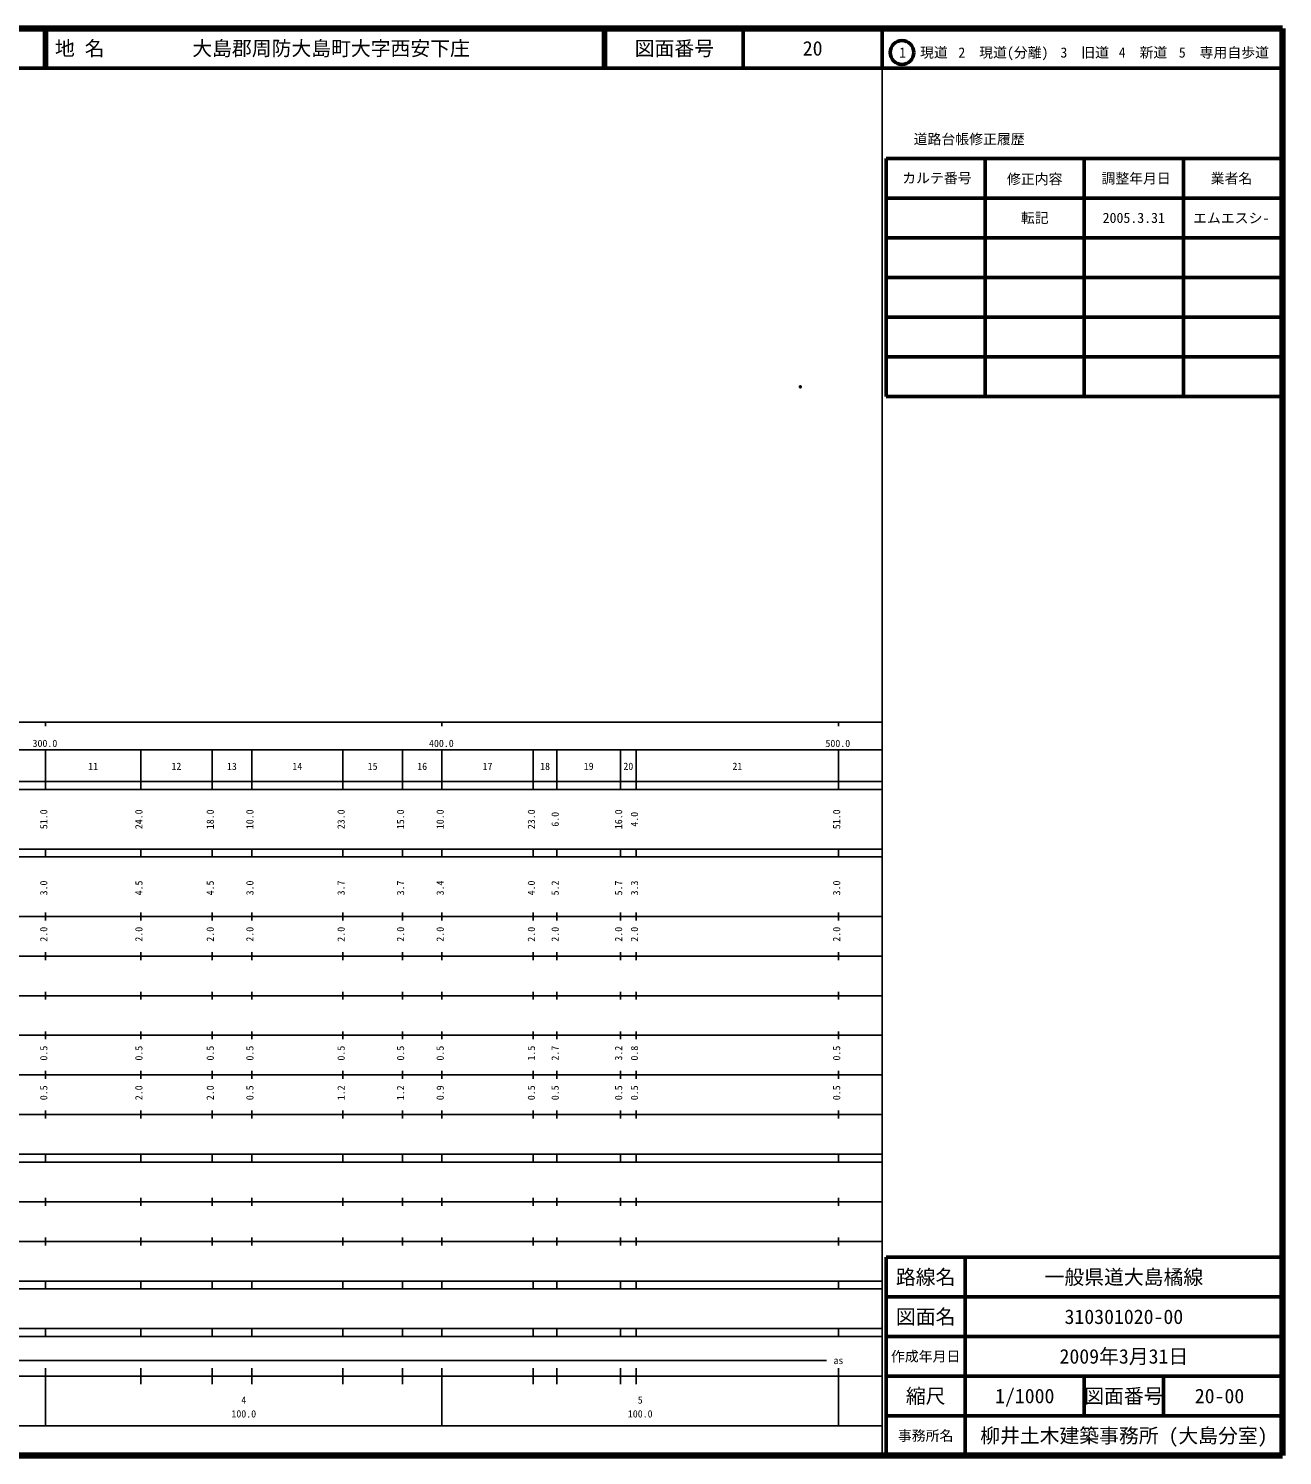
# Model space of a CAD drawing. Units: millimetres on the paper. Extents: x 40 to 680, y 20 to 380.
# Drawn here: x 363.7 to 680, y 20 to 380 of the extents above; entities that cross this region are included whole.
import ezdxf
from ezdxf.enums import TextEntityAlignment as Align

# ---------------------------------------------------------------- set-up
doc = ezdxf.new("R2010")
doc.units = ezdxf.units.MM
doc.header["$PDMODE"] = 32
doc.header["$PDSIZE"] = 0.5
doc.layers.add('M-OTRS', color=6, linetype='Continuous')
doc.layers.add('M-TTL-TXT', color=7, linetype='Continuous')
for name, color, linetype, lineweight in [('M-TTL', 2, 'Continuous', 140), ('M-TTL-BAND', 7, 'Continuous', 25), ('M-TTL-FRAM', 2, 'Continuous', 50), ('M-TTL-LINE', 7, 'Continuous', 50)]:
    doc.layers.add(name, color=color, linetype=linetype, lineweight=lineweight)
doc.styles.add('ＭＳ ゴシック', font='')
doc.styles.get('ＭＳ ゴシック').set_extended_font_data('MS Gothic')

msp = doc.modelspace()

# ---------------------------------------------------------------- linework, layer by layer
at = {"layer": 'M-OTRS'}
msp.add_point((558.389, 289.629), dxfattribs=at)
at = {"layer": 'M-TTL'}
for p, q in [((680, 380), (40, 380)), ((680, 20), (680, 380)), ((40, 20), (680, 20))]:
    msp.add_line(p, q, dxfattribs=at)
at = {"layer": 'M-TTL-BAND'}
for p, q in [((579, 20), (579, 370)), ((40, 205), (579, 205)), ((368, 205), (368, 204)), ((468, 205), (468, 204)), ((568, 205), (568, 204)), ((68, 198), (579, 198)), ((368, 188), (368, 198)), ((392, 188), (392, 198)), ((410, 188), (410, 198)), ((420, 188), (420, 198)), ((443, 188), (443, 198)), ((458, 188), (458, 198)), ((468, 188), (468, 198)), ((491, 188), (491, 198)), ((497, 188), (497, 198)), ((513, 188), (513, 198)), ((517, 188), (517, 198)), ((568, 188), (568, 198)), ((40, 190), (579, 190)), ((40, 188), (579, 188)), ((40, 173), (579, 173)), ((368, 171), (368, 173)), ((392, 171), (392, 173)), ((410, 171), (410, 173)), ((420, 171), (420, 173)), ((443, 171), (443, 173)), ((458, 171), (458, 173)), ((468, 171), (468, 173)), ((491, 171), (491, 173)), ((497, 171), (497, 173)), ((513, 171), (513, 173)), ((517, 171), (517, 173)), ((568, 171), (568, 173)), ((40, 171), (579, 171)), ((40, 156), (579, 156)), ((368, 155), (368, 157)), ((392, 155), (392, 157)), ((410, 155), (410, 157)), ((420, 155), (420, 157)), ((443, 155), (443, 157)), ((458, 155), (458, 157)), ((468, 155), (468, 157)), ((491, 155), (491, 157)), ((497, 155), (497, 157)), ((513, 155), (513, 157)), ((517, 155), (517, 157)), ((568, 155), (568, 157)), ((46, 146), (579, 146)), ((368, 145), (368, 147)), ((392, 145), (392, 147)), ((410, 145), (410, 147)), ((420, 145), (420, 147)), ((443, 145), (443, 147)), ((458, 145), (458, 147)), ((468, 145), (468, 147)), ((491, 145), (491, 147)), ((497, 145), (497, 147)), ((513, 145), (513, 147)), ((517, 145), (517, 147)), ((568, 145), (568, 147)), ((368, 135), (368, 137)), ((392, 135), (392, 137)), ((410, 135), (410, 137)), ((420, 135), (420, 137)), ((443, 135), (443, 137)), ((458, 135), (458, 137)), ((468, 135), (468, 137)), ((491, 135), (491, 137)), ((497, 135), (497, 137)), ((513, 135), (513, 137)), ((517, 135), (517, 137)), ((568, 135), (568, 137)), ((52, 136), (579, 136)), ((46, 126), (579, 126)), ((368, 125), (368, 127)), ((392, 125), (392, 127)), ((410, 125), (410, 127)), ((420, 125), (420, 127)), ((443, 125), (443, 127)), ((458, 125), (458, 127)), ((468, 125), (468, 127)), ((491, 125), (491, 127)), ((497, 125), (497, 127)), ((513, 125), (513, 127)), ((517, 125), (517, 127)), ((568, 125), (568, 127)), ((52, 116), (579, 116)), ((368, 115), (368, 117)), ((392, 115), (392, 117)), ((410, 115), (410, 117)), ((420, 115), (420, 117)), ((443, 115), (443, 117)), ((458, 115), (458, 117)), ((468, 115), (468, 117)), ((491, 115), (491, 117)), ((497, 115), (497, 117)), ((513, 115), (513, 117)), ((517, 115), (517, 117)), ((568, 115), (568, 117)), ((46, 106), (579, 106)), ((368, 105), (368, 107)), ((392, 105), (392, 107)), ((410, 105), (410, 107)), ((420, 105), (420, 107)), ((443, 105), (443, 107)), ((458, 105), (458, 107)), ((468, 105), (468, 107)), ((491, 105), (491, 107)), ((497, 105), (497, 107)), ((513, 105), (513, 107)), ((517, 105), (517, 107)), ((568, 105), (568, 107)), ((40, 96), (579, 96)), ((40, 94), (579, 94)), ((368, 94), (368, 96)), ((392, 94), (392, 96)), ((410, 94), (410, 96)), ((420, 94), (420, 96)), ((443, 94), (443, 96)), ((458, 94), (458, 96)), ((468, 94), (468, 96)), ((491, 94), (491, 96)), ((497, 94), (497, 96)), ((513, 94), (513, 96)), ((517, 94), (517, 96)), ((568, 94), (568, 96)), ((49, 84), (579, 84)), ((368, 83), (368, 85)), ((392, 83), (392, 85)), ((410, 83), (410, 85)), ((420, 83), (420, 85)), ((443, 83), (443, 85)), ((458, 83), (458, 85)), ((468, 83), (468, 85)), ((491, 83), (491, 85)), ((497, 83), (497, 85)), ((513, 83), (513, 85)), ((517, 83), (517, 85)), ((568, 83), (568, 85)), ((40, 74), (579, 74)), ((368, 73), (368, 75)), ((392, 73), (392, 75)), ((410, 73), (410, 75)), ((420, 73), (420, 75)), ((443, 73), (443, 75)), ((458, 73), (458, 75)), ((468, 73), (468, 75)), ((491, 73), (491, 75)), ((497, 73), (497, 75)), ((513, 73), (513, 75)), ((517, 73), (517, 75)), ((568, 73), (568, 75)), ((40, 64), (579, 64)), ((40, 62), (579, 62)), ((368, 62), (368, 64)), ((392, 62), (392, 64)), ((410, 62), (410, 64)), ((420, 62), (420, 64)), ((443, 62), (443, 64)), ((458, 62), (458, 64)), ((468, 62), (468, 64)), ((491, 62), (491, 64)), ((497, 62), (497, 64)), ((513, 62), (513, 64)), ((517, 62), (517, 64)), ((568, 62), (568, 64)), ((40, 52), (579, 52)), ((368, 50), (368, 52)), ((392, 50), (392, 52)), ((410, 50), (410, 52)), ((420, 50), (420, 52)), ((443, 50), (443, 52)), ((458, 50), (458, 52)), ((468, 50), (468, 52)), ((491, 50), (491, 52)), ((497, 50), (497, 52)), ((513, 50), (513, 52)), ((517, 50), (517, 52)), ((568, 50), (568, 52)), ((40, 50), (579, 50)), ((71, 44), (565, 44)), ((40, 40), (579, 40)), ((368, 27.5), (368, 42)), ((392, 38), (392, 42)), ((410, 38), (410, 42)), ((420, 38), (420, 42)), ((443, 38), (443, 42)), ((458, 38), (458, 42)), ((468, 27.5), (468, 42)), ((491, 38), (491, 42)), ((497, 38), (497, 42)), ((513, 38), (513, 42)), ((517, 38), (517, 42)), ((568, 27.5), (568, 42)), ((68, 27.5), (579, 27.5))]:
    msp.add_line(p, q, dxfattribs=at)
at = {"layer": 'M-TTL-FRAM'}
for p, q in [((580, 347.197), (580, 287.197)), ((580, 347.197), (680, 347.197)), ((580, 287.197), (680, 287.197)), ((680, 70), (580, 70)), ((580, 70), (580, 20))]:
    msp.add_line(p, q, dxfattribs=at)
at = {"layer": 'M-TTL-LINE'}
for p, q in [((367.75, 380), (367.75, 370)), ((368.25, 380), (368.25, 370)), ((508.747, 380), (508.747, 370)), ((509.247, 380), (509.247, 370)), ((543.997, 380), (543.997, 370)), ((579, 380), (579, 370)), ((40, 370), (680, 370)), ((605, 347.197), (605, 287.197)), ((630, 347.197), (630, 287.197)), ((655, 347.197), (655, 287.197)), ((580, 337.197), (680, 337.197)), ((580, 327.197), (680, 327.197)), ((580, 317.197), (680, 317.197)), ((580, 307.197), (680, 307.197)), ((580, 297.197), (680, 297.197)), ((600, 70), (600, 20)), ((680, 60), (580, 60)), ((680, 50), (580, 50)), ((680, 40), (580, 40)), ((630, 40), (630, 30)), ((650, 40), (650, 30)), ((680, 30), (580, 30))]:
    msp.add_line(p, q, dxfattribs=at)
msp.add_circle((584.031, 373.958), 3, dxfattribs=at)

# ---------------------------------------------------------------- texts
at = {"layer": 'M-TTL-BAND', "style": 'ＭＳ ゴシック'}
for s, p in [('300.0', (367.844, 198.195)), ('400.0', (467.844, 198.195)), ('500.0', (567.844, 198.195)), ('11', (380, 192.405)), ('12', (401, 192.405)), ('13', (415, 192.405)), ('14', (431.5, 192.405)), ('15', (450.5, 192.405)), ('16', (463, 192.405)), ('17', (479.5, 192.405)), ('18', (494, 192.405)), ('19', (505, 192.405)), ('20', (515, 192.405)), ('21', (542.5, 192.405)), ('as', (568, 42.5)), ('4', (418, 32.523)), ('5', (518, 32.523)), ('100.0', (418, 29.033)), ('100.0', (518, 29.033))]:
    msp.add_text(s, height=1.833, dxfattribs=at).set_placement(p, align=Align.BOTTOM_CENTER)
for s, p in [('51.0', (369, 180.5)), ('24.0', (393, 180.5)), ('18.0', (411, 180.5)), ('10.0', (421, 180.5)), ('23.0', (444, 180.5)), ('15.0', (459, 180.5)), ('10.0', (469, 180.5)), ('23.0', (492, 180.5)), ('6.0', (498, 180.5)), ('16.0', (514, 180.5)), ('4.0', (518, 180.5)), ('51.0', (569, 180.5)), ('3.0', (369, 163.174)), ('4.5', (393, 163.174)), ('4.5', (411, 163.174)), ('3.0', (421, 163.174)), ('3.7', (444, 163.174)), ('3.7', (459, 163.174)), ('3.4', (469, 163.174)), ('4.0', (492, 163.174)), ('5.2', (498, 163.174)), ('5.7', (514, 163.174)), ('3.3', (518, 163.174)), ('3.0', (569, 163.174)), ('2.0', (369, 151.5)), ('2.0', (393, 151.5)), ('2.0', (411, 151.5)), ('2.0', (421, 151.5)), ('2.0', (444, 151.5)), ('2.0', (459, 151.5)), ('2.0', (469, 151.5)), ('2.0', (492, 151.5)), ('2.0', (498, 151.5)), ('2.0', (514, 151.5)), ('2.0', (518, 151.5)), ('2.0', (569, 151.5)), ('0.5', (369, 121.5)), ('0.5', (393, 121.5)), ('0.5', (411, 121.5)), ('0.5', (421, 121.5)), ('0.5', (444, 121.5)), ('0.5', (459, 121.5)), ('0.5', (469, 121.5)), ('1.5', (492, 121.5)), ('2.7', (498, 121.5)), ('3.2', (514, 121.5)), ('0.8', (518, 121.5)), ('0.5', (569, 121.5)), ('0.5', (369, 111.5)), ('2.0', (393, 111.5)), ('2.0', (411, 111.5)), ('0.5', (421, 111.5)), ('1.2', (444, 111.5)), ('1.2', (459, 111.5)), ('0.9', (469, 111.5)), ('0.5', (492, 111.5)), ('0.5', (498, 111.5)), ('0.5', (514, 111.5)), ('0.5', (518, 111.5)), ('0.5', (569, 111.5))]:
    msp.add_text(s, height=1.833, rotation=90, dxfattribs=at).set_placement(p, align=Align.BOTTOM_CENTER)
at = {"layer": 'M-TTL-TXT', "style": 'ＭＳ ゴシック'}
for s, p in [('地 名', (370.38, 375)), ('大島郡周防大島町大字西安下庄', (405.024, 375))]:
    msp.add_text(s, height=3.666, dxfattribs=at).set_placement(p, align=Align.MIDDLE_LEFT)
for s, height, p in [('図面番号', 3.666, (526.622, 375)), ('20', 3.666, (561.497, 375)), ('1\u3000現道', 2.566, (589.448, 373.958)), ('2\u3000現道(分離)', 2.566, (609.619, 373.958)), ('3\u3000旧道', 2.566, (630.121, 373.958)), ('4\u3000新道', 2.566, (644.824, 373.958)), ('5\u3000専用自歩道', 2.566, (665.228, 373.958)), ('道路台帳修正履歴', 2.566, (600.968, 352.113)), ('カルテ番号', 2.566, (592.839, 342.277)), ('修正内容', 2.566, (617.509, 342.023)), ('調整年月日', 2.566, (643.089, 342.197)), ('業者名', 2.566, (667.134, 342.197)), ('転記', 2.566, (617.5, 332.245)), ('2005.3.31', 2.566, (642.5, 332.245)), ('エムエスシ-', 2.566, (667.077, 332.189)), ('路線名', 3.666, (590, 65)), ('路線名', 3.666, (590, 65)), ('一般県道大島橘線', 3.666, (640, 65)), ('図面名', 3.666, (590, 55)), ('図面名', 3.666, (590, 55)), ('310301020-00', 3.666, (640, 55)), ('2009年3月31日', 3.666, (640, 45)), ('作成年月日', 2.566, (590, 45)), ('作成年月日', 2.566, (590, 45)), ('縮尺', 3.666, (590, 35)), ('縮尺', 3.666, (590, 35)), ('1/1000', 3.666, (615, 35)), ('図面番号', 3.666, (640, 35)), ('図面番号', 3.666, (640, 35)), ('20-00', 3.666, (664.125, 35)), ('事務所名', 2.566, (590, 25)), ('事務所名', 2.566, (590, 25)), ('柳井土木建築事務所 (大島分室)', 3.666, (640, 25))]:
    msp.add_text(s, height=height, dxfattribs=at).set_placement(p, align=Align.MIDDLE_CENTER)

doc.saveas('drawing.dxf')
